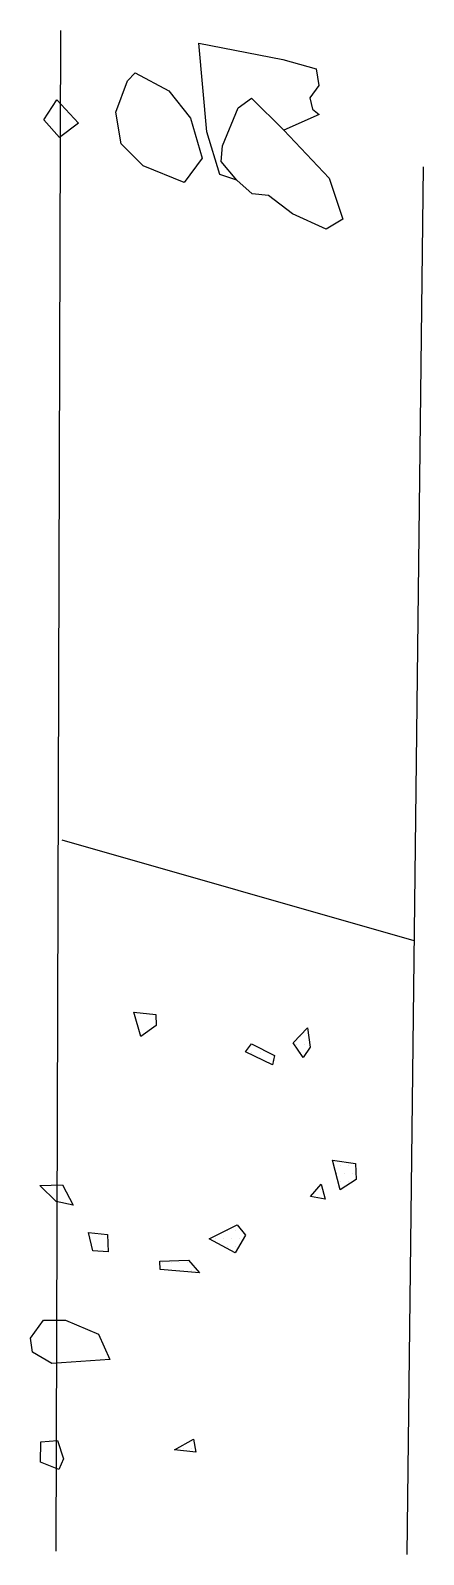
# Model space of a CAD drawing. Header units: metres. Extents: x -2.59 to -1.98, y -15.4 to -13.05.
import ezdxf

# ---------------------------------------------------------------- set-up
doc = ezdxf.new("R2010")
doc.units = ezdxf.units.M
doc.header["$LTSCALE"] = 25
doc.header["$MEASUREMENT"] = 0
doc.linetypes.add('STRICHPUNKTX2', pattern=[2, 1, -0.5, 0, -0.5])
doc.layers.get('0').update_dxf_attribs({"linetype": 'CONTINUOUS'})
for name, color, linetype in [('BEFUND', 1, 'CONTINUOUS'), ('GRABUNGSGRENZE', 3, 'STRICHPUNKTX2'), ('STEINE', 4, 'CONTINUOUS'), ('STEINESCHRAFF', 4, 'CONTINUOUS')]:
    doc.layers.add(name, color=color, linetype=linetype)

# ---------------------------------------------------------------- blocks, each defined once
blk = doc.blocks.new('*X1')
at = {"color": 0}
for p, q in [((-217.5, -1460), (-217.5, -1460)), ((-216.25, -1460), (-216.25, -1460)), ((-225, -1462.5), (-225, -1462.5)), ((-223.75, -1462.5), (-223.75, -1462.5)), ((-218.125, -1461.25), (-218.125, -1461.25)), ((-217.5, -1462.5), (-217.5, -1462.5)), ((-216.875, -1461.25), (-216.875, -1461.25)), ((-223.125, -1463.75), (-223.125, -1463.75)), ((-221.875, -1463.75), (-221.875, -1463.75)), ((-211.875, -1481.25), (-211.875, -1481.25)), ((-211.25, -1480), (-211.25, -1480)), ((-210.625, -1481.25), (-210.625, -1481.25)), ((-210, -1480), (-210, -1480)), ((-209.375, -1481.25), (-209.375, -1481.25)), ((-214.375, -1483.75), (-214.375, -1483.75)), ((-211.25, -1482.5), (-211.25, -1482.5)), ((-210, -1482.5), (-210, -1482.5)), ((-213.75, -1485), (-213.75, -1485)), ((-230.625, -1491.25), (-230.625, -1491.25)), ((-229.375, -1491.25), (-229.375, -1491.25)), ((-228.75, -1490), (-228.75, -1490)), ((-228.125, -1491.25), (-228.125, -1491.25)), ((-227.5, -1490), (-227.5, -1490)), ((-226.875, -1491.25), (-226.875, -1491.25)), ((-228.75, -1492.5), (-228.75, -1492.5)), ((-227.5, -1492.5), (-227.5, -1492.5)), ((-238.75, -1495), (-238.75, -1495)), ((-237.5, -1495), (-237.5, -1495)), ((-236.875, -1496.25), (-236.875, -1496.25)), ((-236.25, -1495), (-236.25, -1495)), ((-235.625, -1496.25), (-235.625, -1496.25)), ((-235, -1495), (-235, -1495)), ((-234.375, -1496.25), (-234.375, -1496.25))]:
    blk.add_line(p, q, dxfattribs=at)
blk = doc.blocks.new('*X2')
at = {"color": 0}
for p, q in [((-235.625, -1523.75), (-235.625, -1523.75)), ((-234.375, -1523.75), (-234.375, -1523.75))]:
    blk.add_line(p, q, dxfattribs=at)

msp = doc.modelspace()

# ---------------------------------------------------------------- linework, layer by layer
at = {"layer": 'BEFUND'}
msp.add_lwpolyline([(-1.9992, -14.4531), (-2.5435, -14.2974)], dxfattribs=at)
at = {"layer": 'GRABUNGSGRENZE'}
for points in [[(-2.5529, -15.395), (-2.5452, -13.0475)], [(-2.01, -15.4004), (-1.9846, -13.2583)]]:
    msp.add_lwpolyline(points, dxfattribs=at)
at = {"layer": 'STEINE'}
for points in [[(-2.2734, -13.2785), (-2.2994, -13.2698), (-2.3197, -13.2041), (-2.3323, -13.067), (-2.202, -13.0921), (-2.1505, -13.1069), (-2.1465, -13.1324), (-2.1602, -13.1517), (-2.1562, -13.169), (-2.146, -13.1772), (-2.2005, -13.2016)], [(-2.3549, -13.282), (-2.418, -13.2565), (-2.4521, -13.2223), (-2.4602, -13.1734), (-2.4424, -13.1255), (-2.4307, -13.1128), (-2.3787, -13.1409), (-2.3451, -13.1827), (-2.3269, -13.2448), (-2.3549, -13.282)], [(-2.2734, -13.2785), (-2.2973, -13.2499), (-2.2953, -13.2255), (-2.2713, -13.1669), (-2.2504, -13.1522), (-2.2005, -13.2016), (-2.1308, -13.2755), (-2.1094, -13.3387), (-2.1354, -13.3544), (-2.1874, -13.3305), (-2.2245, -13.3024), (-2.2495, -13.2999), (-2.2734, -13.2785)], [(-2.5474, -13.2126), (-2.5718, -13.1856), (-2.5514, -13.1545), (-2.5183, -13.1907), (-2.5474, -13.2126)], [(-2.4215, -14.6005), (-2.4327, -14.5633), (-2.3986, -14.5669), (-2.3981, -14.5837), (-2.4215, -14.6005)], [(-2.1709, -14.6333), (-2.1862, -14.6104), (-2.1643, -14.5875), (-2.1597, -14.617), (-2.1709, -14.6333)], [(-2.2183, -14.6445), (-2.2601, -14.6241), (-2.2509, -14.6118), (-2.2153, -14.6302), (-2.2183, -14.6445)], [(-2.1135, -14.8376), (-2.1252, -14.7917), (-2.0896, -14.7968), (-2.0886, -14.8213), (-2.1135, -14.8376)], [(-2.5266, -14.8612), (-2.5526, -14.8556), (-2.578, -14.8306), (-2.5429, -14.8296), (-2.5266, -14.8612)], [(-2.137, -14.8518), (-2.1594, -14.8477), (-2.1431, -14.8289), (-2.137, -14.8518)], [(-2.2761, -14.9347), (-2.3163, -14.9133), (-2.273, -14.8914), (-2.2598, -14.9072), (-2.2761, -14.9347)], [(-2.4722, -14.9331), (-2.4961, -14.9315), (-2.5027, -14.9035), (-2.4732, -14.9066), (-2.4722, -14.9331)], [(-2.3917, -14.9606), (-2.3922, -14.9474), (-2.3479, -14.9459), (-2.3311, -14.9658), (-2.3917, -14.9606)], [(-2.5594, -15.1057), (-2.5894, -15.0878), (-2.5924, -15.0664), (-2.5721, -15.0384), (-2.5384, -15.0384), (-2.487, -15.0604), (-2.4697, -15.0996), (-2.5594, -15.1057)], [(-2.3695, -15.2387), (-2.3404, -15.2224), (-2.3369, -15.2423), (-2.3695, -15.2387)], [(-2.5483, -15.2692), (-2.5768, -15.2579), (-2.5763, -15.2264), (-2.5508, -15.2243), (-2.5411, -15.2529), (-2.5483, -15.2692)]]:
    msp.add_lwpolyline(points, dxfattribs=at)

# ---------------------------------------------------------------- block references
at = {"layer": 'STEINESCHRAFF', "xscale": 0.01, "yscale": 0.01, "zscale": 0.01}
for name in ['*X1', '*X2']:
    msp.add_blockref(name, (0, 0), dxfattribs=at)

doc.saveas('drawing.dxf')
